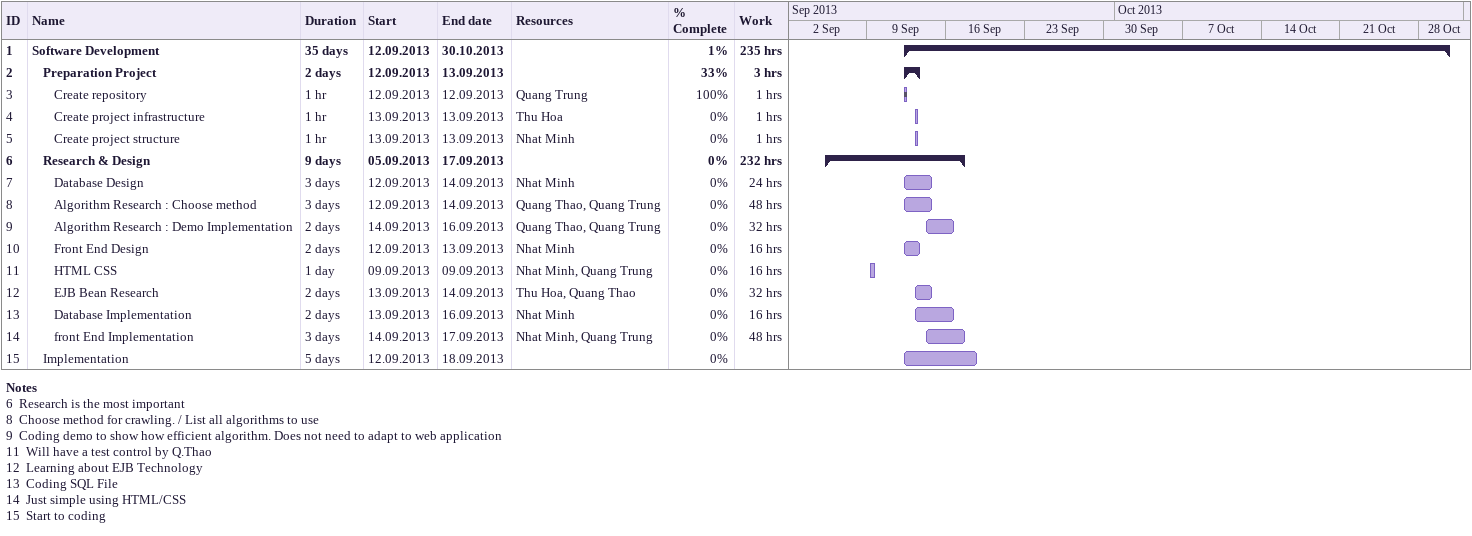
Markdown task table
| ID | Level | Task | Duration | Start | Finish | Resources | % complete | Work (h) |
|---|---|---|---|---|---|---|---|---|
| 1 | 1 | **Software Development** | 35d | 2013-09-12 | 2013-10-30 |  | 1 | 235 |
| 2 | 2 | **Preparation Project** | 2d | 2013-09-12 | 2013-09-13 |  | 33 | 3 |
| 3 | 3 | Create repository | 1h | 2013-09-12 | 2013-09-12 | Quang Trung | 100 | 1 |
| 4 | 3 | Create project infrastructure | 1h | 2013-09-13 | 2013-09-13 | Thu Hoa | 0 | 1 |
| 5 | 3 | Create project structure | 1h | 2013-09-13 | 2013-09-13 | Nhat Minh | 0 | 1 |
| 6 | 2 | **Research & Design** | 9d | 2013-09-05 | 2013-09-17 |  | 0 | 232 |
| 7 | 3 | Database Design | 3d | 2013-09-12 | 2013-09-14 | Nhat Minh | 0 | 24 |
| 8 | 3 | Algorithm Research : Choose method | 3d | 2013-09-12 | 2013-09-14 | Quang Thao, Quang Trung | 0 | 48 |
| 9 | 3 | Algorithm Research : Demo Implementation | 2d | 2013-09-14 | 2013-09-16 | Quang Thao, Quang Trung | 0 | 32 |
| 10 | 3 | Front End Design | 2d | 2013-09-12 | 2013-09-13 | Nhat Minh | 0 | 16 |
| 11 | 3 | HTML CSS | 1d | 2013-09-09 | 2013-09-09 | Nhat Minh, Quang Trung | 0 | 16 |
| 12 | 3 | EJB Bean Research | 2d | 2013-09-13 | 2013-09-14 | Thu Hoa, Quang Thao | 0 | 32 |
| 13 | 3 | Database Implementation | 2d | 2013-09-13 | 2013-09-16 | Nhat Minh | 0 | 16 |
| 14 | 3 | front End Implementation | 3d | 2013-09-14 | 2013-09-17 | Nhat Minh, Quang Trung | 0 | 48 |
| 15 | 2 | Implementation | 5d | 2013-09-12 | 2013-09-18 |  | 0 |  |

Notes
- 6: Research is the most important
- 8: Choose method for crawling. / List all algorithms to use
- 9: Coding demo to show how efficient algorithm. Does not need to adapt to web application
- 11: Will have a test control by Q.Thao
- 12: Learning about EJB Technology
- 13: Coding SQL File
- 14: Just simple using HTML/CSS
- 15: Start to coding
